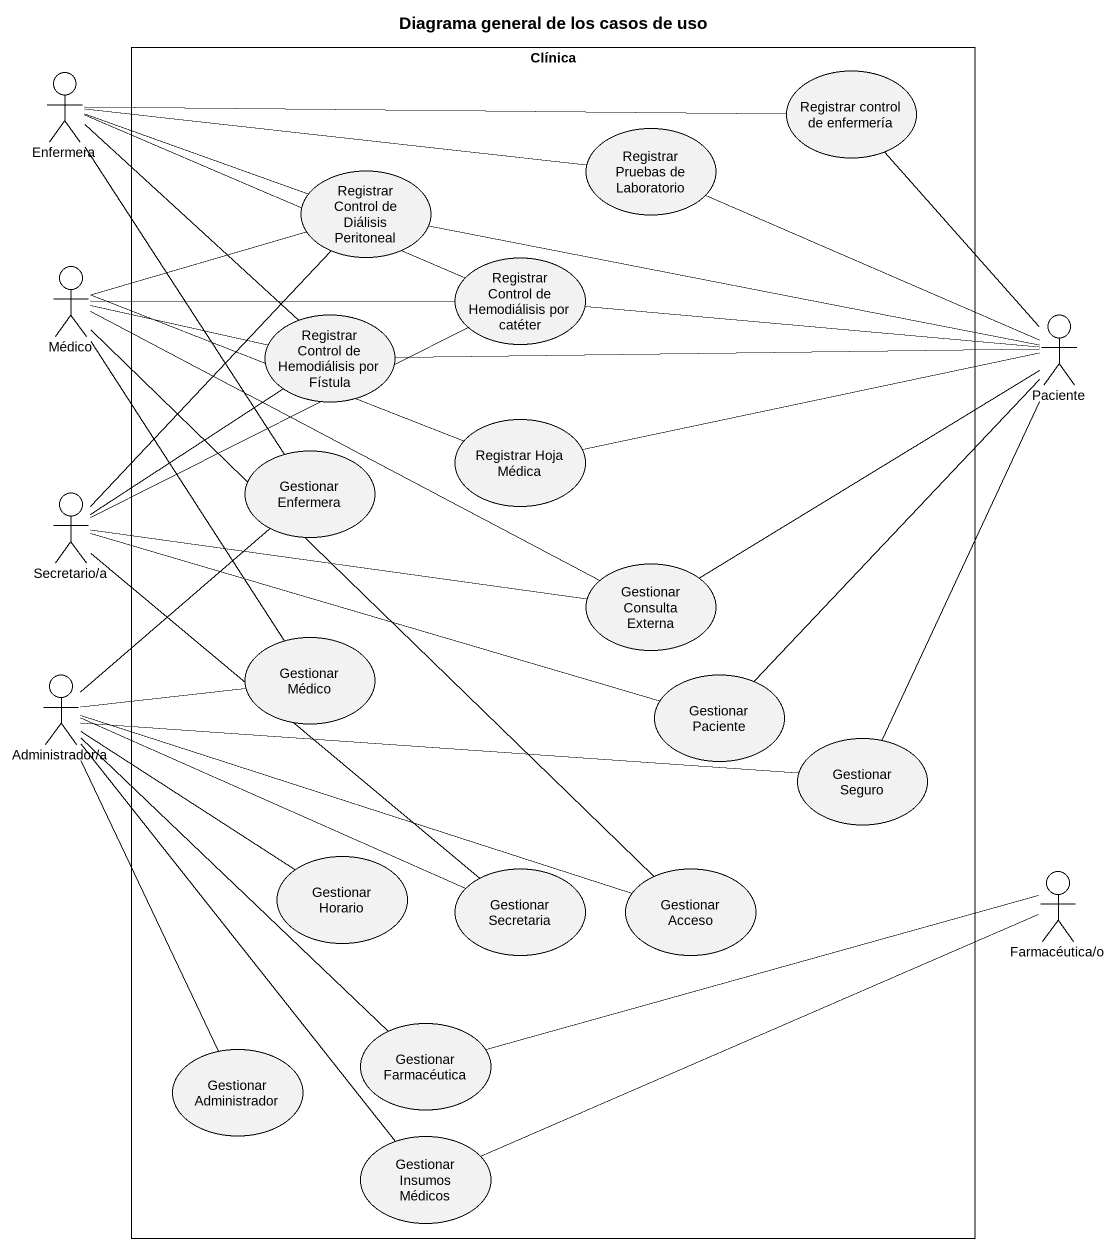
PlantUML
@startuml
title Diagrama general de los casos de uso
actor Enfermera
rectangle Clínica {
  usecase "Registrar control de enfermería" as Registrar_control_de
  usecase "Registrar Pruebas de Laboratorio" as Registrar_Pruebas_de
  usecase "Registrar Control de Diálisis Peritoneal" as Registrar_Control_de
  usecase "Registrar Control de Hemodiálisis por catéter" as Registrar_Control_de_2
  usecase "Registrar Control de Hemodiálisis por Fístula" as Registrar_Control_de_3
  usecase "Registrar Hoja Médica" as Registrar_Hoja_Médica
  usecase "Gestionar Enfermera" as Gestionar_Enfermera
  usecase "Gestionar Consulta Externa" as Gestionar_Consulta_Externa
  usecase "Gestionar Médico" as Gestionar_Médico
  usecase "Gestionar Paciente" as Gestionar_Paciente
  usecase "Gestionar Seguro" as Gestionar_Seguro
  usecase "Gestionar Horario" as Gestionar_Horario
  usecase "Gestionar Secretaria" as Gestionar_Secretaria
  usecase "Gestionar Acceso" as Gestionar_Acceso
  usecase "Gestionar Administrador" as Gestionar_Administrador
  usecase "Gestionar Farmacéutica" as Gestionar_Farmacéutica
  usecase "Gestionar Insumos Médicos" as Gestionar_Insumos_Médicos
}
actor Médico
actor Paciente
actor "Secretario/a" as Secretario_a
actor "Administrador/a" as Administrador_a
actor "Farmacéutica/o" as Farmacéutica_o
Enfermera -right- Registrar_control_de
Enfermera -right- Registrar_Pruebas_de
Enfermera -right- Registrar_Control_de
Enfermera -right- Registrar_Control_de_2
Enfermera -- Registrar_Control_de_3
Enfermera -- Gestionar_Enfermera
Médico -right- Registrar_Control_de
Médico -right- Registrar_Control_de_2
Médico -right- Registrar_Control_de_3
Médico -right- Registrar_Hoja_Médica
Médico -right- Gestionar_Consulta_Externa
Médico -- Gestionar_Médico
Médico -- Gestionar_Acceso
Paciente -up- Registrar_control_de
Paciente -left- Registrar_Pruebas_de
Paciente -left- Registrar_Control_de
Paciente -left- Registrar_Control_de_2
Paciente -left- Registrar_Control_de_3
Paciente -left- Registrar_Hoja_Médica
Paciente -left- Gestionar_Consulta_Externa
Paciente -- Gestionar_Paciente
Paciente -- Gestionar_Seguro
Secretario_a -up- Registrar_Control_de
Secretario_a -right- Registrar_Control_de_2
Secretario_a -up- Registrar_Control_de_3
Secretario_a -right- Gestionar_Consulta_Externa
Secretario_a -right- Gestionar_Paciente
Secretario_a -- Gestionar_Secretaria
Administrador_a -up- Gestionar_Enfermera
Administrador_a -right- Gestionar_Médico
Administrador_a -right- Gestionar_Seguro
Administrador_a -right- Gestionar_Horario
Administrador_a -right- Gestionar_Secretaria
Administrador_a -right- Gestionar_Acceso
Administrador_a -- Gestionar_Administrador
Administrador_a -- Gestionar_Farmacéutica
Administrador_a -- Gestionar_Insumos_Médicos
Farmacéutica_o -left- Gestionar_Farmacéutica
Gestionar_Insumos_Médicos -right- Farmacéutica_o
@enduml
